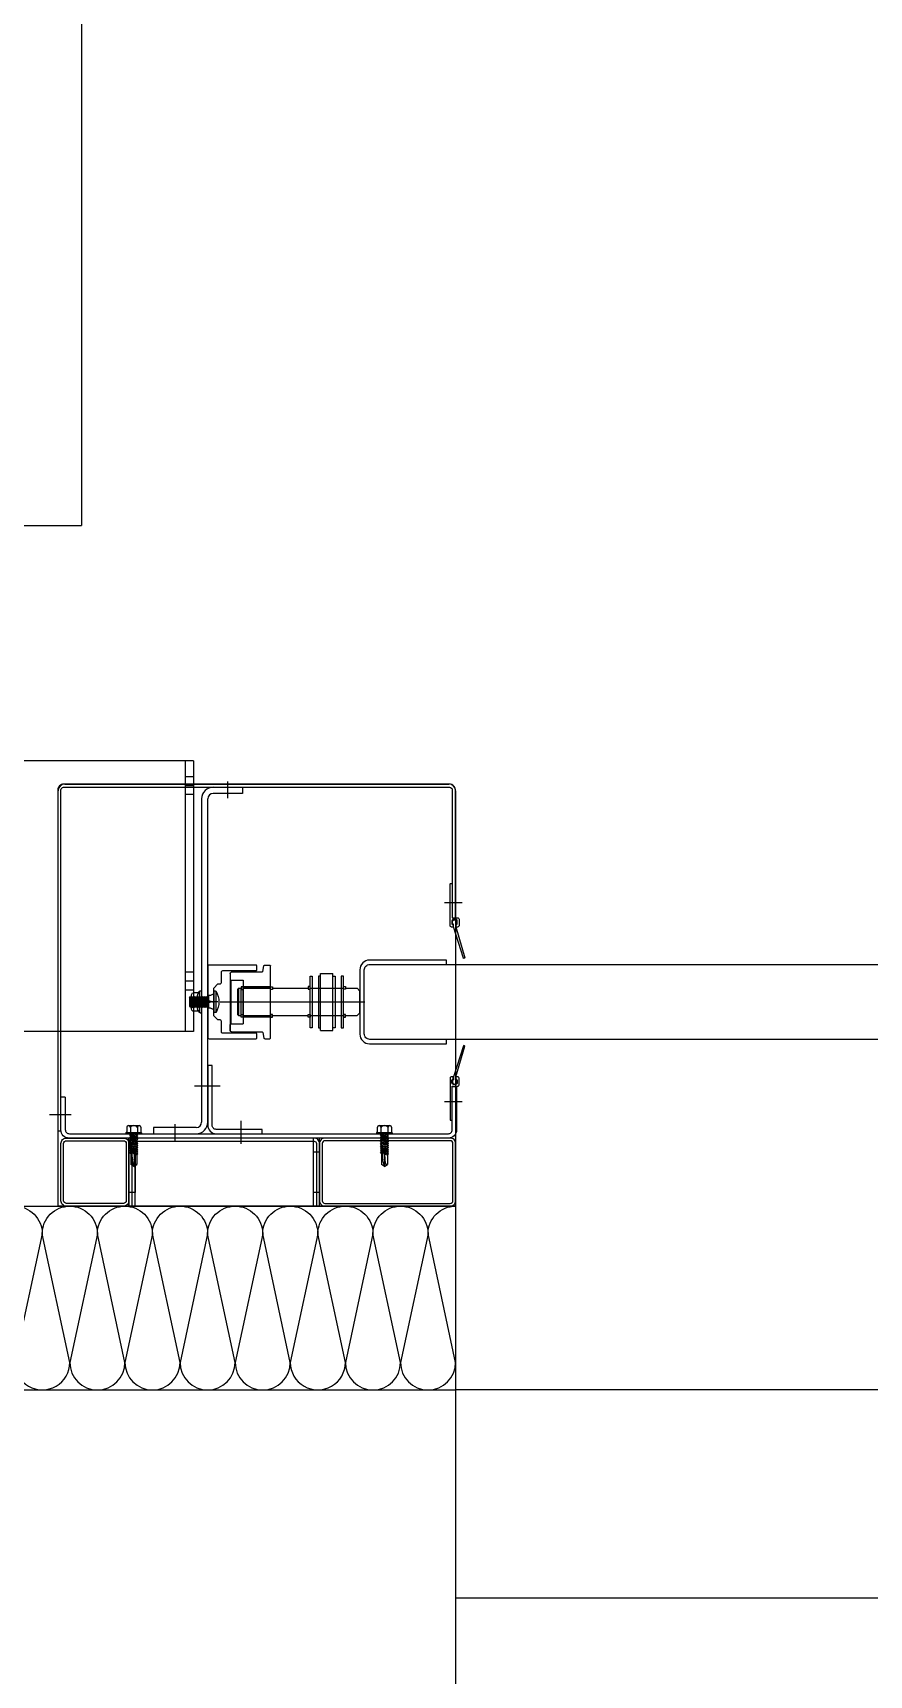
# Model space of a CAD drawing. Header units: millimetres. Extents: x 0 to 420500, y 0 to 297000.
# Drawn here: x 153858 to 154473, y 207108 to 208315 of the extents above; entities that cross this region are included whole.
import ezdxf
from ezdxf.xclip import XClip

# ---------------------------------------------------------------- set-up
doc = ezdxf.new("R2010")
doc.units = ezdxf.units.MM
doc.header["$LTSCALE"] = 5000
doc.header["$XCLIPFRAME"] = 0
doc.layers.add('arch', color=8, linetype='Continuous')
doc.layers.add('TRAY', color=3, linetype='Continuous')

# ---------------------------------------------------------------- blocks, each defined once
blk = doc.blocks.new('*U29')
at = {"color": 0}
for points in [[(-39048.15, 0, -0.414214), (-39063.15, 15), (-39048.15, 85, 1), (-39078.15, 85), (-39063.15, 15, -0.414214), (-39078.15, 0, 0.414214)], [(-39018.15, 0, -0.414214), (-39033.15, 15), (-39018.15, 85, 1), (-39048.15, 85), (-39033.15, 15, -0.414214), (-39048.15, 0, 0.414214)], [(-38988.15, 0, -0.414214), (-39003.15, 15), (-38988.15, 85, 1), (-39018.15, 85), (-39003.15, 15, -0.414214), (-39018.15, 0, 0.414214)], [(-38958.15, 0, -0.414214), (-38973.15, 15), (-38958.15, 85, 1), (-38988.15, 85), (-38973.15, 15, -0.414214), (-38988.15, 0, 0.414214)], [(-38928.15, 0, -0.414214), (-38943.15, 15), (-38928.15, 85, 1), (-38958.15, 85), (-38943.15, 15, -0.414214), (-38958.15, 0, 0.414214)], [(-38898.15, 0, -0.414214), (-38913.15, 15), (-38898.15, 85, 1), (-38928.15, 85), (-38913.15, 15, -0.414214), (-38928.15, 0, 0.414214)], [(-38868.15, 0, -0.414214), (-38883.15, 15), (-38868.15, 85, 1), (-38898.15, 85), (-38883.15, 15, -0.414214), (-38898.15, 0, 0.414214)], [(-38838.15, 0, -0.414214), (-38853.15, 15), (-38838.15, 85, 1), (-38868.15, 85), (-38853.15, 15, -0.414214), (-38868.15, 0, 0.414214)], [(-38808.15, 0, -0.414214), (-38823.15, 15), (-38808.15, 85, 1), (-38838.15, 85), (-38823.15, 15, -0.414214), (-38838.15, 0, 0.414214)], [(-38778.15, 0, -0.414214), (-38793.15, 15), (-38778.15, 85, 1), (-38808.15, 85), (-38793.15, 15, -0.414214), (-38808.15, 0, 0.414214)], [(-38748.15, 0, -0.414214), (-38763.15, 15), (-38748.15, 85, 1), (-38778.15, 85), (-38763.15, 15, -0.414214), (-38778.15, 0, 0.414214)], [(-38718.15, 0, -0.414214), (-38733.15, 15), (-38718.15, 85, 1), (-38748.15, 85), (-38733.15, 15, -0.414214), (-38748.15, 0, 0.414214)], [(-38688.15, 0, -0.414214), (-38703.15, 15), (-38688.15, 85, 1), (-38718.15, 85), (-38703.15, 15, -0.414214), (-38718.15, 0, 0.414214)], [(-38658.15, 0, -0.414214), (-38673.15, 15), (-38658.15, 85, 1), (-38688.15, 85), (-38673.15, 15, -0.414214), (-38688.15, 0, 0.414214)], [(-38628.15, 0, -0.414214), (-38643.15, 15), (-38628.15, 85, 1), (-38658.15, 85), (-38643.15, 15, -0.414214), (-38658.15, 0, 0.414214)], [(-38598.15, 0, -0.414214), (-38613.15, 15), (-38598.15, 85, 1), (-38628.15, 85), (-38613.15, 15, -0.414214), (-38628.15, 0, 0.414214)], [(-38568.15, 0, -0.414214), (-38583.15, 15), (-38568.15, 85, 1), (-38598.15, 85), (-38583.15, 15, -0.414214), (-38598.15, 0, 0.414214)], [(-38538.15, 0, -0.414214), (-38553.15, 15), (-38538.15, 85, 1), (-38568.15, 85), (-38553.15, 15, -0.414214), (-38568.15, 0, 0.414214)], [(-38508.15, 0, -0.414214), (-38523.15, 15), (-38508.15, 85, 1), (-38538.15, 85), (-38523.15, 15, -0.414214), (-38538.15, 0, 0.414214)], [(-38478.15, 0, -0.414214), (-38493.15, 15), (-38478.15, 85, 1), (-38508.15, 85), (-38493.15, 15, -0.414214), (-38508.15, 0, 0.414214)], [(-38448.15, 0, -0.414214), (-38463.15, 15), (-38448.15, 85, 1), (-38478.15, 85), (-38463.15, 15, -0.414214), (-38478.15, 0, 0.414214)], [(-38418.15, 0, -0.414214), (-38433.15, 15), (-38418.15, 85, 1), (-38448.15, 85), (-38433.15, 15, -0.414214), (-38448.15, 0, 0.414214)]]:
    blk.add_lwpolyline(points, format="xyb", dxfattribs=at)
blk = doc.blocks.new('XR-plan$0$A$C24791F9D')
at = {"color": 0}
for p, q in [((2.2, 15.5), (2.2, 0.2)), ((2.2, 15.5), (2.2, 0.2)), ((2.5, 15.7), (3.3, 15.7)), ((3.7, 15.3), (3.7, 0.4)), ((3.7, 13.3), (4.8, 13.3)), ((4.8, 13.3), (6.2, 12.6)), ((6.2, 12.6), (7.7, 12.5)), ((7.7, 12.5), (7.7, 3.2)), ((4.8, 7.8), (3.7, 7.8)), ((3.7, 2.4), (4.8, 2.4)), ((4.8, 7.8), (7.7, 8.5)), ((4.8, 7.8), (7.7, 7.2)), ((4.8, 2.4), (6.2, 3.1)), ((6.2, 3.1), (7.7, 3.2)), ((8.4, 10.9), (7.7, 11.8)), ((7.7, 11.8), (8.9, 3.8)), ((7.7, 8.1), (8.2, 4.8)), ((7.7, 7.6), (8.1, 4.8)), ((7.7, 3.8), (8.1, 4.8)), ((8.2, 4.8), (8.1, 4.8)), ((8.2, 4.8), (8.9, 3.8)), ((8.4, 10.9), (9.3, 4.8)), ((8.4, 10.9), (8.5, 10.9)), ((8.9, 11.8), (8.5, 10.9)), ((8.5, 10.9), (9.4, 4.8)), ((9.6, 10.9), (8.9, 11.8)), ((8.9, 11.8), (10.1, 3.8)), ((8.9, 3.8), (9.3, 4.8)), ((9.4, 4.8), (9.3, 4.8)), ((9.4, 4.8), (10.1, 3.8)), ((9.6, 10.9), (10.5, 4.8)), ((9.6, 10.9), (9.7, 10.9)), ((10.1, 11.8), (9.7, 10.9)), ((9.7, 10.9), (10.6, 4.8)), ((10.8, 10.9), (10.1, 11.8)), ((10.1, 11.8), (11.3, 3.8)), ((10.1, 3.8), (10.5, 4.8)), ((10.6, 4.8), (10.5, 4.8)), ((10.6, 4.8), (11.3, 3.8)), ((10.8, 10.9), (11.7, 4.8)), ((10.8, 10.9), (10.9, 10.9)), ((11.3, 11.8), (10.9, 10.9)), ((10.9, 10.9), (11.8, 4.8)), ((12, 10.9), (11.3, 11.8)), ((11.3, 11.8), (12.5, 3.8)), ((11.3, 3.8), (11.7, 4.8)), ((11.8, 4.8), (11.7, 4.8)), ((11.8, 4.8), (12.5, 3.8)), ((12, 10.9), (12.9, 4.8)), ((12, 10.9), (12.1, 10.9)), ((12.5, 11.8), (12.1, 10.9)), ((12.1, 10.9), (13, 4.8)), ((13.2, 10.9), (12.5, 11.8)), ((12.5, 11.8), (13.7, 3.8)), ((12.5, 3.8), (12.9, 4.8)), ((13, 4.8), (12.9, 4.8)), ((13, 4.8), (13.7, 3.8)), ((13.2, 10.9), (14.1, 4.8)), ((13.2, 10.9), (13.3, 10.9)), ((13.7, 11.8), (13.3, 10.9)), ((13.3, 10.9), (14.2, 4.8)), ((14.4, 10.9), (13.7, 11.8)), ((13.7, 11.8), (14.9, 3.8)), ((13.7, 3.8), (14.1, 4.8)), ((14.2, 4.8), (14.1, 4.8)), ((14.2, 4.8), (14.9, 3.8)), ((14.4, 10.9), (15.3, 4.8)), ((14.4, 10.9), (14.5, 10.9)), ((14.9, 11.8), (14.5, 10.9)), ((14.5, 10.9), (15.4, 4.8)), ((15.6, 10.9), (14.9, 11.8)), ((14.9, 11.8), (16.1, 3.8)), ((14.9, 3.8), (15.3, 4.8)), ((15.4, 4.8), (15.3, 4.8)), ((15.4, 4.8), (16.1, 3.8)), ((15.6, 10.9), (16.5, 4.8)), ((15.6, 10.9), (15.7, 10.9)), ((16.1, 11.8), (15.7, 10.9)), ((15.7, 10.9), (16.6, 4.8)), ((16.8, 10.9), (16.1, 11.8)), ((16.1, 11.8), (17.3, 3.8)), ((16.1, 3.8), (16.5, 4.8)), ((16.6, 4.8), (16.5, 4.8)), ((16.6, 4.8), (17.3, 3.8)), ((16.8, 10.9), (17.7, 4.8)), ((16.8, 10.9), (16.9, 10.9)), ((17.3, 11.8), (16.9, 10.9)), ((16.9, 10.9), (17.8, 4.8)), ((18, 10.9), (17.3, 11.8)), ((17.3, 11.8), (18.5, 3.8)), ((17.3, 3.8), (17.7, 4.8)), ((17.8, 4.8), (17.7, 4.8)), ((17.8, 4.8), (18.5, 3.8)), ((18, 10.9), (18.9, 4.8)), ((18, 10.9), (18.1, 10.9)), ((18.5, 11.8), (18.1, 10.9)), ((18.1, 10.9), (19, 4.8)), ((19.2, 10.9), (18.5, 11.8)), ((18.5, 11.8), (19.7, 3.8)), ((18.5, 3.8), (18.9, 4.8)), ((19, 4.8), (18.9, 4.8)), ((19, 4.8), (19.7, 3.8)), ((19.2, 10.9), (20.1, 4.8)), ((19.2, 10.9), (19.3, 10.9)), ((19.7, 11.8), (19.3, 10.9)), ((19.3, 10.9), (20.2, 4.8)), ((20.4, 10.9), (19.7, 11.8)), ((19.7, 11.8), (20.9, 3.8)), ((19.7, 3.8), (20.1, 4.8)), ((20.2, 4.8), (20.1, 4.8)), ((20.2, 4.8), (20.9, 3.8)), ((20.4, 10.9), (21.3, 4.8)), ((20.4, 10.9), (20.5, 10.9)), ((20.9, 11.8), (20.5, 10.9)), ((20.5, 10.9), (21.4, 4.8)), ((21.6, 10.9), (20.9, 11.8)), ((20.9, 11.8), (21.7, 6.5)), ((20.9, 3.8), (21.3, 4.8)), ((21.4, 4.8), (21.3, 4.8)), ((21.4, 4.8), (21.7, 4.4)), ((21.6, 10.9), (21.7, 10.4)), ((21.6, 10.9), (21.7, 10.9)), ((21.7, 10.9), (21.7, 4.4)), ((2.5, 0), (3.3, 0))]:
    blk.add_line(p, q, dxfattribs=at)
for centre, radius, start, end in [((14.7, 7.8), 14.7, 148.5785, 211.4215), ((2.5, 15.3), 0.4, 90, 148.5785), ((3.3, 15.3), 0.4, 0, 90), ((2.5, 0.4), 0.4, 211.4215, 270), ((3.3, 0.4), 0.4, 270, 0)]:
    blk.add_arc(centre, radius, start, end, dxfattribs=at)
blk = doc.blocks.new('XR-plan$0$A$C715D639E')
at = {"color": 0}
for p, q in [((0, 13.2), (0, 3)), ((5.2, 14.8), (0.8, 14.8)), ((5.9, 16), (5.9, 0.2)), ((6.3, 16.2), (7, 16.2)), ((7.4, 15.8), (7.4, 0.4)), ((5.2, 11.6), (0.8, 11.6)), ((5.2, 5.2), (0.8, 5.2)), ((5.2, 1.4), (0.8, 1.4)), ((6.3, 0), (7, 0))]:
    blk.add_line(p, q, dxfattribs=at)
for centre, radius, start, end in [((2, 13.2), 2, 126.8699, 233.1301), ((6.4, 13.2), 2, 126.8699, 233.1301), ((18.4, 8.4), 14.7, 148.5785, 154.1365), ((6.3, 15.8), 0.4, 90, 148.5785), ((7, 15.8), 0.4, 0, 90), ((6.9, 8.4), 6.91, 152.6769, 207.8424), ((2.6, 3.3), 2.61, 133.8974, 226.1026), ((11.3, 8.4), 6.91, 152.6769, 207.8424), ((7, 3.3), 2.61, 133.8974, 226.1026), ((18.4, 7.8), 14.7, 205.8635, 211.4215), ((6.3, 0.4), 0.4, 211.4215, 270), ((7, 0.4), 0.4, 270, 0)]:
    blk.add_arc(centre, radius, start, end, dxfattribs=at)
blk = doc.blocks.new('XR-plan$0$A$C12F92AEA')
at = {"color": 0}
for p, q in [((1, 49), (23.5, 49)), ((24, 49.4), (24.8, 53.6)), ((25.3, 54), (29, 54)), ((29.5, 53.5), (29.5, 0.5)), ((0, 6), (0, 48)), ((0, 48), (0, 43.5)), ((0, 43.5), (0.5, 43)), ((0.5, 11), (0.5, 43)), ((0.5, 43), (9.5, 43)), ((9.5, 11), (9.5, 43)), ((9.5, 38), (29.5, 38)), ((9.5, 16), (29.5, 16)), ((0, 10.5), (0.5, 11)), ((0, 6), (0, 10.5)), ((0.5, 11), (9.5, 11)), ((1, 5), (23.5, 5)), ((24, 4.6), (24.8, 0.4)), ((25.3, 0), (29, 0))]:
    blk.add_line(p, q, dxfattribs=at)
for centre, radius, start, end in [((1, 48), 1, 90, 180), ((23.5, 49.5), 0.5, 270, 348.6901), ((25.3, 53.5), 0.5, 90, 168.6901), ((29, 53.5), 0.5, 0, 90), ((1, 6), 1, 180, 270), ((23.5, 4.5), 0.5, 11.3099, 90), ((25.3, 0.5), 0.5, 191.3099, 270), ((29, 0.5), 0.5, 270, 0)]:
    blk.add_arc(centre, radius, start, end, dxfattribs=at)
blk = doc.blocks.new('COMBI SHUTTER')
at = {"color": 0}
for p, q in [((-1192.6, 327.2), (-1449.6, 327.2)), ((-1198.6, 327.2), (-1198.6, 128.4)), ((-1192.6, 327.2), (-1192.6, 128.4)), ((-1198.6, 315.5), (-1192.6, 315.5)), ((-1292.1, 0), (-1292.1, 305)), ((-1287.1, 310), (-1005, 310)), ((-1198.6, 309), (-1192.6, 309)), ((-1198.6, 302.5), (-1192.6, 302.5)), ((-1178.1, 307.7), (-1156.6, 307.7)), ((-1156.6, 303.2), (-1178.1, 303.2)), ((-1167.3, 299.7), (-1167.3, 311.9)), ((-1156.6, 307.7), (-1156.6, 303.2)), ((-1000, 305), (-1000, 0)), ((-1186.6, 299.2), (-1186.6, 61.7)), ((-1182.1, 61.7), (-1182.1, 299.2)), ((-1008.2, 223.1), (-995.2, 223.1)), ((-1198.6, 172), (-1192.6, 172)), ((-1099.2, 171), (-1090.2, 171)), ((-1099.2, 129), (-1099.2, 171)), ((-1090.2, 129), (-1090.2, 171)), ((-1063.1, 177.5), (3063.1, 177.5)), ((-1198.6, 165.5), (-1192.6, 165.5)), ((-1198.6, 159), (-1192.6, 159)), ((-1159.6, 160), (-1160.1, 159.5)), ((-1160.1, 140.5), (-1160.1, 159.5)), ((-1159.6, 160), (-1157.6, 160)), ((-1159.6, 160), (-1159.6, 140)), ((-1157.6, 140), (-1157.6, 160)), ((-1156.1, 140), (-1156.1, 160)), ((-1142.2, 160), (-1136.1, 160)), ((-1134.6, 160), (-1108.4, 160)), ((-1106.9, 160), (-1082.5, 160)), ((-1106.9, 160), (-1082.5, 160)), ((-1081, 160), (-1072.3, 160)), ((-1070.3, 158), (-1072.3, 160)), ((-1070.3, 142), (-1070.3, 158)), ((-1174.7, 150), (-1190.2, 150)), ((-1176, 150), (-1187.8, 150)), ((-1173.1, 150), (-1066.6, 150)), ((-1173.1, 150), (-1066.6, 150)), ((-1160.1, 140.5), (-1159.6, 140)), ((-1159.6, 140), (-1157.6, 140)), ((-1142.2, 140), (-1136.1, 140)), ((-1134.6, 140), (-1108.4, 140)), ((-1106.9, 140), (-1082.5, 140)), ((-1081, 140), (-1072.3, 140)), ((-1072.3, 140), (-1070.3, 142)), ((-1192.6, 128.4), (-1450, 128.4)), ((-1099.2, 129), (-1090.2, 129)), ((3063.1, 122.5), (-1063.1, 122.5)), ((-1173.1, 88.2), (-1191.9, 88.2)), ((-1174.7, 88.2), (-1190.2, 88.2)), ((-1286.8, 80), (-1290, 80)), ((-1008.2, 76.9), (-995.2, 76.9)), ((-1298.5, 67.4), (-1282.5, 67.4)), ((-1157.8, 62.7), (-1157.8, 45.7)), ((-1242.2, 53.9), (-1242.2, 53.5)), ((-1241.9, 54.2), (-1231, 54.2)), ((-1241.9, 53.2), (-1231, 53.2)), ((-1241.7, 57.9), (-1241.7, 54.2)), ((-1240.3, 59.2), (-1232.5, 59.2)), ((-1240, 0), (-1240, 50)), ((-1239.4, 52.1), (-1238.6, 52.7)), ((-1238.6, 51.2), (-1239.4, 52.1)), ((-1239.4, 50.5), (-1238.6, 51.2)), ((-1238.6, 49.6), (-1239.4, 50.5)), ((-1239.4, 49), (-1238.6, 49.6)), ((-1238.6, 48.1), (-1239.4, 49)), ((-1239.3, 52.2), (-1233.4, 50.7)), ((-1239.3, 50.6), (-1233.4, 49.2)), ((-1239.3, 49.1), (-1233.4, 47.6)), ((-1239, 59.2), (-1239, 54.2)), ((-1238.6, 52.7), (-1239, 53.2)), ((-1238.6, 52.7), (-1234.2, 51.6)), ((-1238.6, 51.2), (-1234.2, 50.1)), ((-1238.6, 49.6), (-1234.2, 48.5)), ((-1237.2, 53.2), (-1233.4, 52.3)), ((-1235.5, 0), (-1235.5, 50)), ((-1233.4, 52.3), (-1234.2, 53.2)), ((-1233.4, 52.3), (-1234.2, 51.6)), ((-1233.4, 50.7), (-1234.2, 51.6)), ((-1233.4, 50.7), (-1234.2, 50.1)), ((-1233.4, 49.2), (-1234.2, 50.1)), ((-1233.4, 49.2), (-1234.2, 48.5)), ((-1233.4, 47.6), (-1234.2, 48.5)), ((-1233.8, 59.2), (-1233.8, 54.2)), ((-1231.2, 57.9), (-1231.2, 54.2)), ((-1230.7, 53.9), (-1230.7, 53.5)), ((-1190.6, 57.7), (-1222.1, 57.7)), ((-1222.1, 57.7), (-1222.1, 53.2)), ((-1222.1, 53.2), (-1190.6, 53.2)), ((-1206.3, 60.3), (-1206.3, 47.7)), ((-1206.3, 60.3), (-1206.3, 47.7)), ((-1104.5, 0), (-1104.5, 50)), ((-1100, 0), (-1100, 50)), ((-1058.1, 53.9), (-1058.1, 53.5)), ((-1057.8, 54.2), (-1046.9, 54.2)), ((-1057.8, 53.2), (-1046.9, 53.2)), ((-1057.6, 57.9), (-1057.6, 54.2)), ((-1056.2, 59.2), (-1048.4, 59.2)), ((-1055.3, 52.1), (-1054.5, 52.7)), ((-1054.5, 51.2), (-1055.3, 52.1)), ((-1055.3, 50.5), (-1054.5, 51.2)), ((-1054.5, 49.6), (-1055.3, 50.5)), ((-1055.3, 49), (-1054.5, 49.6)), ((-1054.5, 48.1), (-1055.3, 49)), ((-1055.2, 52.2), (-1049.3, 50.7)), ((-1055.2, 50.6), (-1049.3, 49.2)), ((-1055.2, 49.1), (-1049.3, 47.6)), ((-1054.9, 59.2), (-1054.9, 54.2)), ((-1054.5, 52.7), (-1054.9, 53.2)), ((-1054.5, 52.7), (-1050.1, 51.6)), ((-1054.5, 51.2), (-1050.1, 50.1)), ((-1054.5, 49.6), (-1050.1, 48.5)), ((-1053.1, 53.2), (-1049.3, 52.3)), ((-1049.3, 52.3), (-1050.1, 53.2)), ((-1049.3, 52.3), (-1050.1, 51.6)), ((-1049.3, 50.7), (-1050.1, 51.6)), ((-1049.3, 50.7), (-1050.1, 50.1)), ((-1049.3, 49.2), (-1050.1, 50.1)), ((-1049.3, 49.2), (-1050.1, 48.5)), ((-1049.3, 47.6), (-1050.1, 48.5)), ((-1049.7, 59.2), (-1049.7, 54.2)), ((-1047.1, 57.9), (-1047.1, 54.2)), ((-1046.6, 53.9), (-1046.6, 53.5)), ((-1239.4, 47.4), (-1238.6, 48.1)), ((-1238.6, 46.5), (-1239.4, 47.4)), ((-1239.4, 45.9), (-1238.6, 46.5)), ((-1238.6, 44.9), (-1239.4, 45.9)), ((-1239.4, 44.3), (-1238.6, 44.9)), ((-1238.6, 43.4), (-1239.4, 44.3)), ((-1239.4, 42.7), (-1238.6, 43.4)), ((-1238.6, 41.8), (-1239.4, 42.7)), ((-1239.4, 41.2), (-1238.6, 41.8)), ((-1238.6, 40.3), (-1239.4, 41.2)), ((-1239.4, 39.6), (-1238.6, 40.3)), ((-1238.6, 38.7), (-1239.4, 39.6)), ((-1239.3, 47.5), (-1233.4, 46.1)), ((-1239.3, 45.9), (-1233.4, 44.5)), ((-1239.3, 44.4), (-1233.4, 43)), ((-1239.3, 42.8), (-1233.4, 41.4)), ((-1239.3, 41.3), (-1233.4, 39.8)), ((-1239.3, 39.7), (-1237.8, 39.4)), ((-1238.6, 48.1), (-1234.2, 47)), ((-1238.6, 46.5), (-1234.2, 45.4)), ((-1238.6, 44.9), (-1234.2, 43.9)), ((-1238.6, 43.4), (-1234.2, 42.3)), ((-1238.6, 41.8), (-1234.2, 40.8)), ((-1238.6, 40.3), (-1234.2, 39.2)), ((-1238.6, 38.7), (-1238.6, 30.5)), ((-1238.6, 38.7), (-1237.9, 38.5)), ((-1236, 38.1), (-1237.7, 40.1)), ((-1236.9, 39.2), (-1233.4, 38.3)), ((-1236.9, 39.2), (-1236.7, 39.1)), ((-1236, 38.1), (-1234.2, 37.7)), ((-1235.7, 31), (-1236, 38.1)), ((-1236, 30.7), (-1236, 38.1)), ((-1233.4, 47.6), (-1234.2, 47)), ((-1233.4, 46.1), (-1234.2, 47)), ((-1233.4, 46.1), (-1234.2, 45.4)), ((-1233.4, 44.5), (-1234.2, 45.4)), ((-1233.4, 44.5), (-1234.2, 43.9)), ((-1233.4, 43), (-1234.2, 43.9)), ((-1233.4, 43), (-1234.2, 42.3)), ((-1233.4, 41.4), (-1234.2, 42.3)), ((-1233.4, 41.4), (-1234.2, 40.8)), ((-1233.4, 39.8), (-1234.2, 40.8)), ((-1233.4, 39.8), (-1234.2, 39.2)), ((-1233.4, 38.3), (-1234.2, 39.2)), ((-1233.4, 38.3), (-1234.2, 37.7)), ((-1234.2, 37.7), (-1234.2, 30.5)), ((-1055.3, 47.4), (-1054.5, 48.1)), ((-1054.5, 46.5), (-1055.3, 47.4)), ((-1055.3, 45.9), (-1054.5, 46.5)), ((-1054.5, 44.9), (-1055.3, 45.9)), ((-1055.3, 44.3), (-1054.5, 44.9)), ((-1054.5, 43.4), (-1055.3, 44.3)), ((-1055.3, 42.7), (-1054.5, 43.4)), ((-1054.5, 41.8), (-1055.3, 42.7)), ((-1055.3, 41.2), (-1054.5, 41.8)), ((-1054.5, 40.3), (-1055.3, 41.2)), ((-1055.3, 39.6), (-1054.5, 40.3)), ((-1054.5, 38.7), (-1055.3, 39.6)), ((-1055.2, 47.5), (-1049.3, 46.1)), ((-1055.2, 45.9), (-1049.3, 44.5)), ((-1055.2, 44.4), (-1049.3, 43)), ((-1055.2, 42.8), (-1049.3, 41.4)), ((-1055.2, 41.3), (-1049.3, 39.8)), ((-1055.2, 39.7), (-1053.7, 39.4)), ((-1054.5, 48.1), (-1050.1, 47)), ((-1054.5, 46.5), (-1050.1, 45.4)), ((-1054.5, 44.9), (-1050.1, 43.9)), ((-1054.5, 43.4), (-1050.1, 42.3)), ((-1054.5, 41.8), (-1050.1, 40.8)), ((-1054.5, 40.3), (-1050.1, 39.2)), ((-1054.5, 38.7), (-1054.5, 30.5)), ((-1054.5, 38.7), (-1053.8, 38.5)), ((-1051.9, 38.1), (-1053.6, 40.1)), ((-1052.8, 39.2), (-1049.3, 38.3)), ((-1052.8, 39.2), (-1052.6, 39.1)), ((-1051.9, 38.1), (-1050.1, 37.7)), ((-1051.6, 31), (-1051.9, 38.1)), ((-1051.9, 30.7), (-1051.9, 38.1)), ((-1049.3, 47.6), (-1050.1, 47)), ((-1049.3, 46.1), (-1050.1, 47)), ((-1049.3, 46.1), (-1050.1, 45.4)), ((-1049.3, 44.5), (-1050.1, 45.4)), ((-1049.3, 44.5), (-1050.1, 43.9)), ((-1049.3, 43), (-1050.1, 43.9)), ((-1049.3, 43), (-1050.1, 42.3)), ((-1049.3, 41.4), (-1050.1, 42.3)), ((-1049.3, 41.4), (-1050.1, 40.8)), ((-1049.3, 39.8), (-1050.1, 40.8)), ((-1049.3, 39.8), (-1050.1, 39.2)), ((-1049.3, 38.3), (-1050.1, 39.2)), ((-1049.3, 38.3), (-1050.1, 37.7)), ((-1050.1, 37.7), (-1050.1, 30.5)), ((-1236.4, 29.2), (-1238.6, 30.5)), ((-1236.4, 29.2), (-1237.5, 33.9)), ((-1236.4, 29.2), (-1236, 30.7)), ((-1236.4, 29.2), (-1234.2, 30.5)), ((-1235.3, 31), (-1234.2, 30.5)), ((-1052.3, 29.2), (-1054.5, 30.5)), ((-1052.3, 29.2), (-1053.4, 33.9)), ((-1052.3, 29.2), (-1051.9, 30.7)), ((-1052.3, 29.2), (-1050.1, 30.5)), ((-1051.2, 31), (-1050.1, 30.5)), ((-1000, 0), (-1292.1, 0)), ((-1104.5, 0), (-1100, 0))]:
    blk.add_line(p, q, dxfattribs=at)
for points in [[(-1002.5, 211.9), (-1000.2, 211.9), (-1000.2, 305.7, 0.414214), (-1004.5, 310), (-1288, 310, 0.414214), (-1292.3, 305.7), (-1292.3, 55.4), (-1290, 55.4), (-1290, 305.7, -0.414214), (-1288, 307.7), (-1004.5, 307.7, -0.414214), (-1002.5, 305.7)], [(-1002.7, 207.6, 0.353997), (-1001.9, 206.6, -0.353997), (-1001.8, 206.4), (-1001.8, 205.2, -0.414214), (-1002, 205), (-1003, 205, -0.414214), (-1004, 206), (-1004, 236.6, -0.414214), (-1003.7, 236.9), (-1002.8, 236.9, -0.414214), (-1002.5, 236.6), (-1002.5, 211.9), (-998.5, 211.9, -0.414214), (-997.5, 210.9), (-997.5, 206, -0.414214), (-998.5, 205), (-999.6, 205, -0.414214), (-999.8, 205.2), (-999.8, 206.4, -0.353997), (-999.6, 206.6, 0.353997), (-998.8, 207.6), (-998.8, 209.6, 0.414214), (-999.8, 210.6), (-1001.7, 210.6, 0.414214), (-1002.7, 209.6)], [(-994.3, 182.2), (-1001.5, 205.1), (-1001.5, 207.1, -4), (-999.9, 207.1), (-999.9, 205.1), (-993.3, 182.4, -0.409935), (-993.5, 182.2), (-994.1, 182, -0.413192)], [(-1146.1, 123.5), (-1146.1, 126.5, 0.414214), (-1146.6, 127), (-1171.1, 127, -0.414214), (-1172.1, 128), (-1172.1, 135.8, 0.414214), (-1173.1, 136.8), (-1174.6, 136.8), (-1177.6, 139.8), (-1177.6, 149.5), (-1178, 150), (-1177.6, 150.5), (-1177.6, 160.2), (-1174.6, 163.2), (-1173.1, 163.2, 0.414214), (-1172.1, 164.2), (-1172.1, 172, -0.414214), (-1171.1, 173), (-1146.6, 173, 0.414214), (-1146.1, 173.5), (-1146.1, 176.5, 0.414214), (-1146.6, 177), (-1181.1, 177, 0.414214), (-1182.1, 176), (-1182.1, 124, 0.414214), (-1181.1, 123), (-1146.6, 123, 0.414214)], [(-1070.3, 173.7), (-1070.3, 126.3, 0.414214), (-1063.3, 119.3), (-1006.6, 119.3), (-1006.6, 122.5), (-1063.1, 122.5, -0.414214), (-1067.1, 126.5), (-1067.1, 173.5, -0.414214), (-1063.1, 177.5), (-1006.6, 177.5), (-1006.6, 180.7), (-1063.3, 180.7, 0.414214)], [(-994.3, 117.8), (-1001.5, 94.9), (-1001.5, 92.9, 4), (-999.9, 92.9), (-999.9, 94.9), (-993.3, 117.6, 0.409935), (-993.5, 117.8), (-994.1, 118, 0.413192)], [(-1142.1, 56.4), (-1175.9, 56.4, -0.414214), (-1178.9, 59.4), (-1178.9, 103.2), (-1182.1, 103.2), (-1182.1, 59.4, 0.414214), (-1175.9, 53.2), (-1142.1, 53.2)], [(-1002.7, 92.4, -0.353997), (-1001.9, 93.4, 0.353997), (-1001.8, 93.6), (-1001.8, 94.8, 0.414214), (-1002, 95), (-1003, 95, 0.414214), (-1004, 94), (-1004, 63.4, 0.414214), (-1003.7, 63.1), (-1002.8, 63.1, 0.414214), (-1002.5, 63.4), (-1002.5, 88.1), (-998.5, 88.1, 0.414214), (-997.5, 89.1), (-997.5, 94, 0.414214), (-998.5, 95), (-999.6, 95, 0.414214), (-999.8, 94.8), (-999.8, 93.6, 0.353997), (-999.6, 93.4, -0.353997), (-998.8, 92.4), (-998.8, 90.4, -0.414214), (-999.8, 89.4), (-1001.7, 89.4, -0.414214), (-1002.7, 90.4)], [(-1286, 50), (-1244, 50, -0.414214), (-1240, 46), (-1240, 4, -0.414214), (-1244, 0), (-1286, 0, -0.414214), (-1290, 4), (-1290, 46, -0.414214)], [(-1240, 0), (-1237.7, 0), (-1237.7, 46, -0.414214), (-1236, 47.7), (-1104, 47.7, -0.414214), (-1102.3, 46), (-1102.3, 0), (-1100, 0), (-1100, 46, 0.414214), (-1104, 50), (-1236, 50, 0.414214), (-1240, 46)], [(-1004, 50), (-1096, 50, 0.414214), (-1100, 46), (-1100, 4, 0.414214), (-1096, 0), (-1004, 0, 0.414214), (-1000, 4), (-1000, 46, 0.414214)], [(-1286, 48), (-1244, 48, -0.414214), (-1242, 46), (-1242, 4, -0.414214), (-1244, 2), (-1286, 2, -0.414214), (-1288, 4), (-1288, 46, -0.414214)], [(-1004, 48), (-1096, 48, 0.414214), (-1098, 46), (-1098, 4, 0.414214), (-1096, 2), (-1004, 2, 0.414214), (-1002, 4), (-1002, 46, 0.414214)]]:
    blk.add_lwpolyline(points, format="xyb", close=True, dxfattribs=at)
for points in [[(-1105.3, 131), (-1106.9, 131), (-1106.9, 169), (-1105.3, 169)], [(-1100.8, 131), (-1099.2, 131), (-1099.2, 169), (-1100.8, 169)], [(-1088.6, 131), (-1090.2, 131), (-1090.2, 169), (-1088.6, 169)], [(-1084.1, 131), (-1082.5, 131), (-1082.5, 169), (-1084.1, 169)], [(-1084.1, 131), (-1082.5, 131), (-1082.5, 169), (-1084.1, 169)], [(-1157.6, 159.2), (-1156.1, 159.2), (-1156.1, 161.2), (-1157.6, 161.2)], [(-1156.1, 160), (-1136.1, 160), (-1136.1, 160.5), (-1136.6, 161), (-1155.6, 161), (-1156.1, 160.5)], [(-1134.6, 159.2), (-1136.1, 159.2), (-1136.1, 161.2), (-1134.6, 161.2)], [(-1108.4, 159.3), (-1106.9, 159.3), (-1106.9, 161.3), (-1108.4, 161.3)], [(-1081, 159.3), (-1082.5, 159.3), (-1082.5, 161.3), (-1081, 161.3)], [(-1157.6, 140.8), (-1156.1, 140.8), (-1156.1, 138.8), (-1157.6, 138.8)], [(-1156.1, 140), (-1136.1, 140), (-1136.1, 139.5), (-1136.6, 139), (-1155.6, 139), (-1156.1, 139.5)], [(-1134.6, 140.8), (-1136.1, 140.8), (-1136.1, 138.8), (-1134.6, 138.8)], [(-1108.4, 140.7), (-1106.9, 140.7), (-1106.9, 138.7), (-1108.4, 138.7)], [(-1081, 140.7), (-1082.5, 140.7), (-1082.5, 138.7), (-1081, 138.7)], [(-1240, 40), (-1235.5, 40), (-1235.5, 10), (-1240, 10)], [(-1104.5, 40), (-1100, 40), (-1100, 10), (-1104.5, 10)]]:
    blk.add_lwpolyline(points, close=True, dxfattribs=at)
for points in [[(-1157.6, 160), (-1157.6, 159.2), (-1156.1, 159.2), (-1156.1, 160)], [(-1157.6, 140), (-1157.6, 140.8), (-1156.1, 140.8), (-1156.1, 140)]]:
    blk.add_lwpolyline(points, dxfattribs=at)
blk.add_lwpolyline([(-1286.8, 80), (-1286.8, 56.2, 0.414214), (-1283.8, 53.2), (-1005.3, 53.2, 0.414214), (-1002.5, 56), (-1002.5, 88), (-999.3, 88), (-999.3, 56, -0.414214), (-1005.3, 50), (-1284, 50, -0.414214), (-1290, 56), (-1290, 80)], format="xyb", dxfattribs=at)
for centre, radius, start, end in [((-1287.1, 305), 5, 90, 180), ((-1178.1, 299.2), 8.5, 90, 180), ((-1178.1, 299.2), 4, 90, 180), ((-1005, 305), 5, 0, 90), ((-1190.6, 61.7), 4, 270, 0), ((-1190.6, 61.7), 8.5, 270, 0), ((-1241.9, 53.9), 0.3, 90, 180), ((-1241.9, 53.5), 0.3, 180, 270), ((-1240.3, 57.9), 1.31, 0, 180), ((-1236.4, 55.9), 3.28, 36.8699, 143.1301), ((-1232.5, 57.9), 1.31, 0, 180), ((-1231, 53.9), 0.3, 0, 90), ((-1231, 53.5), 0.3, 270, 0), ((-1057.8, 53.9), 0.3, 90, 180), ((-1057.8, 53.5), 0.3, 180, 270), ((-1056.2, 57.9), 1.31, 0, 180), ((-1052.3, 55.9), 3.28, 36.8699, 143.1301), ((-1048.4, 57.9), 1.31, 0, 180), ((-1046.9, 53.9), 0.3, 0, 90), ((-1046.9, 53.5), 0.3, 270, 0), ((-1220.2, 37.8), 17.7, 172.5214, 192.6246), ((-1036.1, 37.8), 17.7, 172.5214, 192.6246), ((-1235.5, 30.5), 0.5, 64.5855, 165.2793), ((-1051.4, 30.5), 0.5, 64.5855, 165.2793)]:
    blk.add_arc(centre, radius, start, end, dxfattribs=at)
at = {"color": 0, "xscale": -1}
for name, p, rotation in [('XR-plan$0$A$C12F92AEA', (-1165.6, 177), 180), ('XR-plan$0$A$C24791F9D', (-1173.9, 142.2), 359.9999999999999), ('XR-plan$0$A$C715D639E', (-1194, 158.1), 180)]:
    blk.add_blockref(name, p, dxfattribs=dict(at, rotation=rotation))
blk = doc.blocks.new('XR-PLAN', base_point=(461, 408.4))
at = {"layer": 'arch'}
h = blk.add_hatch(dxfattribs=at)
h.set_pattern_fill('_USER', color=256, scale=200, pattern_type=0)
h.set_pattern_definition([(0, (76900, 38765), (0, 200), [])])
h.paths.add_polyline_path([(72900, 38765), (72900, 42465), (76900, 42465), (76900, 38765)])
for p, q in [((72125, 43100), (72625, 43100)), ((72000, 42600), (72900, 42600)), ((72000, 42465), (72900, 42465))]:
    blk.add_line(p, q, dxfattribs=at)
for points in [[(69000, 56325), (72625, 56325), (72625, 43100)], [(72900, 42600), (72900, 42465)]]:
    blk.add_lwpolyline(points, dxfattribs=at)
blk.add_lwpolyline([(72900, 38765), (76900, 38765), (76900, 42465), (72900, 42465)], close=True, dxfattribs=at)
blk.add_blockref('COMBI SHUTTER', (73900, 42600), dxfattribs=at)
at = {"layer": 'arch', "xscale": 1.35, "yscale": 1.35, "zscale": 1.35, "rotation": 180}
blk.add_blockref('*U29', (20144.5, 42600), dxfattribs=at)
blk = doc.blocks.new('XR-배치도', base_point=(461, 408.4))
ref = blk.add_blockref('XR-PLAN', (281310.6, 275110.5), dxfattribs=dict(rotation=47.15620461600879))
XClip(ref).set_block_clipping_path([(10268.6550578449, 25854.0591988688), (121697.9567652801, 114201.9318804346)])

msp = doc.modelspace()

# ---------------------------------------------------------------- block references
at = {"layer": 'TRAY'}
ref = msp.add_blockref('XR-배치도', (-310662.8, 184385.1), dxfattribs=dict(at, rotation=312.8437953840571))
XClip(ref).set_block_clipping_path([(355016.7243769546, 126994.5435289501), (152650.6807000034, 314675.0815890764), (386231.3503509208, 566532.8207304992), (588597.394027872, 378852.2826703729)])

doc.saveas('drawing.dxf')
